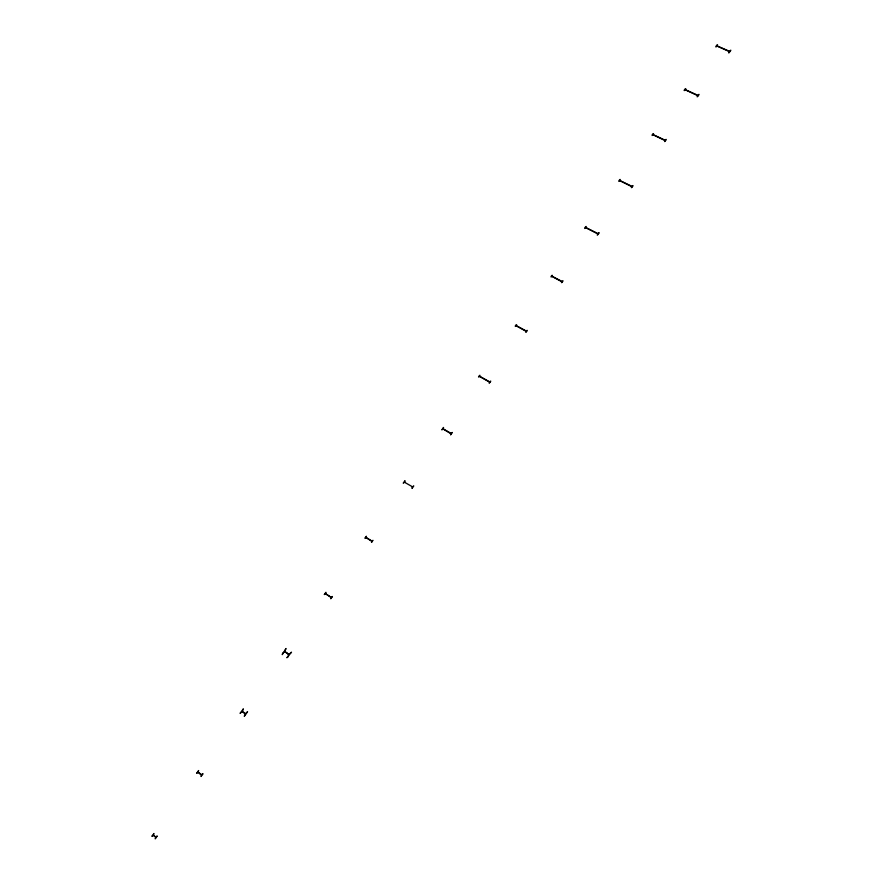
<?xml version="1.0" encoding="UTF-8"?>
<svg xmlns="http://www.w3.org/2000/svg" width="883" height="883" viewBox="0 0 883 883"><rect width="100%" height="100%" fill="white"/><g stroke="black" fill="none" stroke-linecap="round" stroke-linejoin="round"><path stroke-width="1.32" d="M412.361 486.941L411.997 488.398L413.774 485.926L412.582 486.853L404.48 482.239L403.222 483.144L404.999 480.683L404.646 482.129M155.827 837.415L155.198 838.85L157.262 835.991L155.717 836.952L153.388 835.13L153.951 833.497L151.887 836.356L153.245 835.318L155.827 837.415M729.49 51.655C726.499 56.159 733.696 47.152 729.457 51.28L717.206 45.971C719.027 41.644 713.321 49.459 717.106 46.104L729.49 51.655M697.824 95.673C695.098 99.647 701.808 91.799 697.713 95.254L685.495 89.757C686.952 85.938 681.864 92.781 685.396 89.889L697.824 95.673M665.109 140.596C662.769 144.106 668.729 137.152 665.02 140.154L653.299 134.691C654.557 131.092 649.943 137.439 653.188 134.856L665.109 140.596M631.919 186.721C629.546 190.187 635.55 183.399 631.809 186.269L620.054 180.607C621.422 176.876 616.599 183.377 619.954 180.75L631.919 186.721M597.957 233.973C595.142 238.013 601.93 229.977 597.868 233.542L585.937 227.593C587.548 223.763 582.361 230.651 585.837 227.737L597.957 233.973M561.963 281.82C559.877 284.933 565.319 278.829 561.864 281.335L552.217 276.346C553.255 272.957 549.027 278.73 552.107 276.5L561.963 281.82M526.224 331.412C524.127 334.447 529.59 328.564 526.102 330.915L516.489 325.761C517.504 322.306 513.266 328.112 516.389 325.904L526.224 331.412M489.701 382.229C487.328 385.794 493.034 378.752 489.701 381.864L479.679 376.313C481.18 372.825 476.489 379.05 479.59 376.445L489.701 382.229M450.97 433.774L450.551 434.9L452.284 432.482L450.86 433.266L443.255 428.873L443.531 427.449L441.798 429.844L443.145 429.028L450.97 433.774M371.898 541.378L371.511 542.372L372.979 540.33L371.875 541.036L366.07 537.427L366.39 536.246L364.911 538.277L365.97 537.559L371.898 541.378M331.324 597.659L330.783 598.773L332.427 596.489L331.39 597.383L325.352 593.685L324.271 594.568L325.915 592.294L325.441 593.564L331.324 597.659M284.734 651.279L288.84 654.402L291.522 652.184L286.843 657.736C292.361 655.131 282.847 648.74 282.251 654.656L286.015 648.497L284.779 651.179M245.496 714.126L244.271 716.312L247.571 711.742L245.595 713.641L242.339 711.422L243.388 708.839L240.088 713.398L242.063 711.51L245.496 714.126M201.556 775.208L201.026 776.51L203.035 773.729L201.456 774.59L198.145 772.15L198.62 770.539L196.611 773.309L198.09 772.393L201.556 775.208"/></g></svg>
